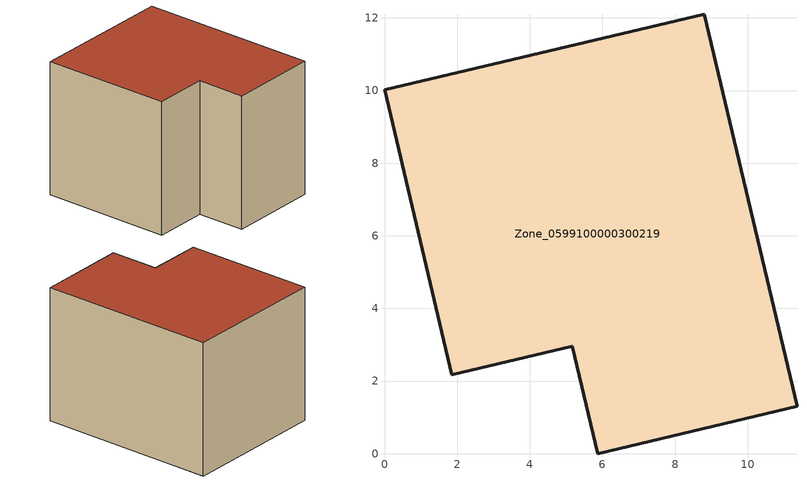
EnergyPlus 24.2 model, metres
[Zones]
Zone_0599100000300219
 floor ground (C_G): 5.16,2.95 1.85,2.17 0,10.02 8.8,12.1 11.36,1.31 5.87,0 z0
 wall outside (C_F): 8.8,12.1 0,10.02 1.85,2.17 5.16,2.95 5.87,0 11.36,1.31 8.8,12.1 z0:8.35
 roof outside (C_R): 5.87,0 11.36,1.31 8.8,12.1 0,10.02 1.85,2.17 5.16,2.95 z8.35
[BUILDING]
Pand.0599100000300219: North Axis=0; Terrain=City; Loads Convergence Tolerance Value=0.04; Temperature Convergence Tolerance Value=0.4; Solar Distribution=FullExterior; Maximum Number of Warmup Days=25; Minimum Number of Warmup Days=1
[Site:Location]
Rotterdam.The.Hague.AP_ZH_NLD Design_Conditions: Latitude=51.96; Longitude=4.45; Time Zone=1; Elevation=-4.5
[SITE:GROUNDTEMPERATURE:BUILDINGSURFACE]
18, 18, 18, 18, 18, 18, 18, 18, 18, 18, 18, 18
[MATERIAL] Thermal Absorptance=0.9; Solar Absorptance=0.7; Visible Absorptance=0.7
Name | Roughness | Thickness | Conductivity | Density | Specific Heat
G.TC.1992-2005 | MediumSmooth | 0.15 | 0.06 | 540 | 1210
F.TC.1992-2005 | Rough | 0.3 | 0.12 | 1920 | 840
R.TC.1992-2005 | MediumRough | 0.2 | 0.08 | 1500 | 1000
[CONSTRUCTION]
C_G: G.TC.1992-2005
C_F: F.TC.1992-2005
C_R: R.TC.1992-2005
[ZONE]
Zone_0599100000300219: Type=1; Multiplier=1; Ceiling Height=Autocalculate; Volume=Autocalculate; Floor Area=autocalculate; Part of Total Floor Area=Yes
[ZONEINFILTRATION:DESIGNFLOWRATE]
Infil_Zone_0599100000300219: Zone or ZoneList or Space or SpaceList=Zone_0599100000300219; Schedule=AlwaysOn; Design Flow Rate Calculation Method=Flow/Area; Flow Rate per Floor Area=0.0015; Constant Term Coefficient=1; Temperature Term Coefficient=0; Velocity Term Coefficient=0; Velocity Squared Term Coefficient=0
[HVACTEMPLATE:ZONE:IDEALLOADSAIRSYSTEM]
Zone_0599100000300219: Maximum Heating Supply Air Temperature=50; Minimum Cooling Supply Air Temperature=13; Maximum Heating Supply Air Humidity Ratio=0.0156; Minimum Cooling Supply Air Humidity Ratio=0.0077; Heating Limit=NoLimit; Cooling Limit=NoLimit; Dehumidification Control Type=ConstantSensibleHeatRatio; Cooling Sensible Heat Ratio=0.7; Dehumidification Setpoint=60; Humidification Control Type=None; Humidification Setpoint=30; Outdoor Air Method=None; Outdoor Air Flow Rate per Person=0.00944; Outdoor Air Flow Rate per Zone Floor Area=0; Outdoor Air Flow Rate per Zone=0; Demand Controlled Ventilation Type=None; Outdoor Air Economizer Type=NoEconomizer; Heat Recovery Type=None; Sensible Heat Recovery Effectiveness=0.7; Latent Heat Recovery Effectiveness=0.65
[ZONECONTROL:THERMOSTAT]
ThermostatControl_Zone_0599100000300219: Zone or ZoneList=Zone_0599100000300219; Control Type Schedule=DualSetpointControlType; Control 1=Thermostat_Zone_0599100000300219; Temperature Difference Between Cutout And Setpoint=0
[THERMOSTATSETPOINT:DUALSETPOINT]
Thermostat_Zone_0599100000300219: Heating Setpoint Temperature Schedule=HeatingSetpoint_Zone_0599100000300219; Cooling Setpoint Temperature Schedule=CoolingSetpoint_Zone_0599100000300219
[SCHEDULE:COMPACT]
HeatingSetpoint_Zone_0599100000300219: Through: 12/31, For: AllDays, Until: 24:00, 21
CoolingSetpoint_Zone_0599100000300219: Through: 12/31, For: AllDays, Until: 24:00, 24
DualSetpointControlType: Through: 12/31, For: AllDays, Until: 24:00, 4
AlwaysOn: Through: 12/31, For: AllDays, Until: 24:00, 1
